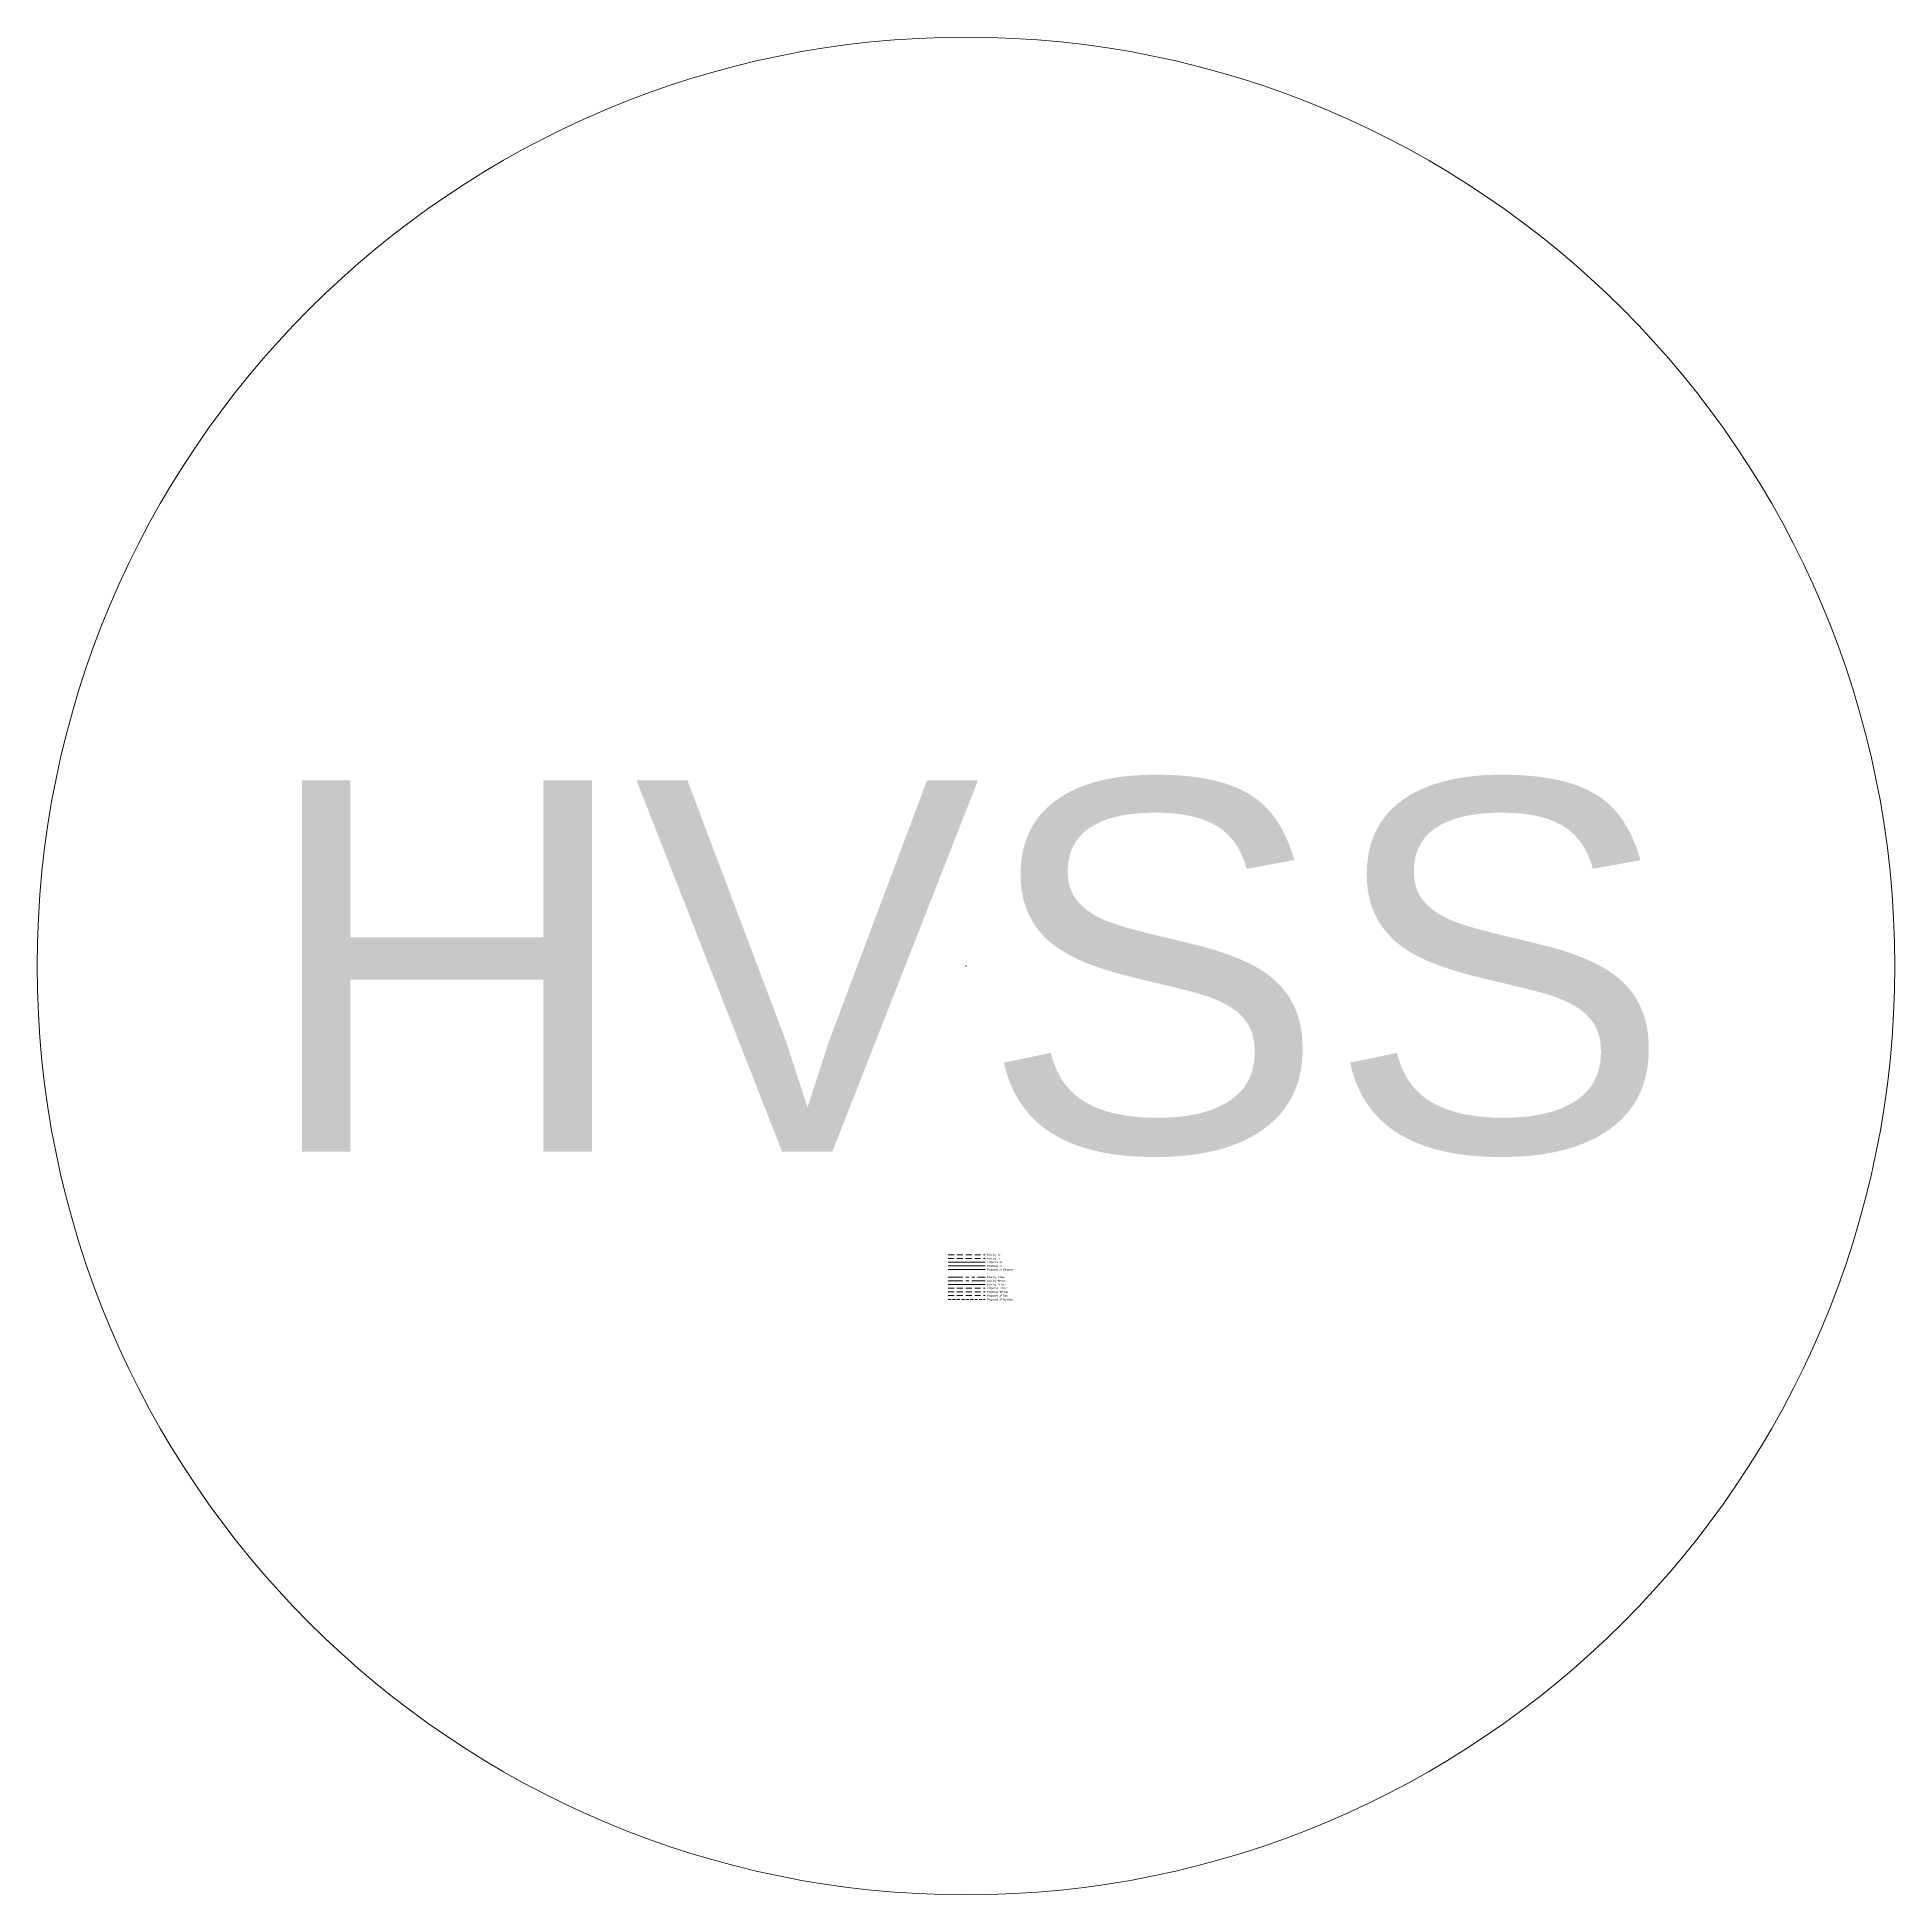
# Model space of a CAD drawing. Header units: millimetres. Extents: x 111502 to 977541, y 8702 to 1044108.
# Drawn here: x 485028 to 486028, y 279302 to 280302 of the extents above; entities that cross this region are included whole.
import ezdxf
from ezdxf.enums import TextEntityAlignment as Align

# ---------------------------------------------------------------- set-up
doc = ezdxf.new("R2010")
doc.units = ezdxf.units.MM
doc.header["$LTSCALE"] = 0.25
for name, pattern in [('CENTER', [50.8, 31.75, -6.35, 6.35, -6.35]), ('DASHED', [19.05, 12.7, -6.35]), ('DASHED2', [9.525, 6.35, -3.175]), ('PHANTOM', [63.5, 31.75, -6.35, 6.35, -6.35, 6.35, -6.35])]:
    doc.linetypes.add(name, pattern=pattern)
for name, color, linetype in [('E HVSS Existing HV', 10, 'DASHED'), ('E HVSS Existing LV', 90, 'DASHED'), ('E HVSS Proposed HV', 10, 'Continuous'), ('E HVSS Proposed LV', 90, 'Continuous'), ('E HVSS Proposed Services LV', 170, 'Continuous'), ('E HVSS Text', 7, 'Continuous'), ('G HVSS Existing IP', 90, 'PHANTOM'), ('G HVSS Existing LP', 10, 'Continuous'), ('G HVSS Existing MP', 170, 'CENTER'), ('G HVSS Proposed IP', 90, 'DASHED'), ('G HVSS Proposed LP', 10, 'DASHED'), ('G HVSS Proposed LP Services', 10, 'DASHED2'), ('G HVSS Proposed MP', 170, 'DASHED'), ('G HVSS Text', 7, 'Continuous')]:
    doc.layers.add(name, color=color, linetype=linetype)
doc.styles.add('Arial', font='arial.ttf')

msp = doc.modelspace()

# ---------------------------------------------------------------- linework, layer by layer
at = {"color": 63, "lineweight": 0, "true_color": 0xbada55}
msp.add_circle((485528, 279802), 500, dxfattribs=at)
msp.add_point((485528, 279802), dxfattribs=at)
at = {"layer": 'E HVSS Existing HV', "lineweight": 0}
msp.add_lwpolyline([(485518.39, 279646.56), (485538.39, 279646.56)], dxfattribs=at)
at = {"layer": 'E HVSS Existing LV', "lineweight": 0}
msp.add_lwpolyline([(485518.39, 279644.56), (485538.39, 279644.56)], dxfattribs=at)
at = {"layer": 'E HVSS Proposed HV', "lineweight": 0}
msp.add_lwpolyline([(485518.39, 279642.56), (485538.39, 279642.56)], dxfattribs=at)
at = {"layer": 'E HVSS Proposed LV', "lineweight": 0}
msp.add_lwpolyline([(485518.39, 279640.56), (485538.39, 279640.56)], dxfattribs=at)
at = {"layer": 'E HVSS Proposed Services LV', "lineweight": 0}
msp.add_lwpolyline([(485518.39, 279638.56), (485538.39, 279638.56)], dxfattribs=at)
at = {"layer": 'G HVSS Existing IP', "lineweight": 0}
msp.add_lwpolyline([(485518.39, 279634.56), (485538.39, 279634.56)], dxfattribs=at)
at = {"layer": 'G HVSS Existing LP', "lineweight": 0}
msp.add_lwpolyline([(485518.39, 279630.56), (485538.39, 279630.56)], dxfattribs=at)
at = {"layer": 'G HVSS Existing MP', "lineweight": 0}
msp.add_lwpolyline([(485518.39, 279632.56), (485538.39, 279632.56)], dxfattribs=at)
at = {"layer": 'G HVSS Proposed IP', "lineweight": 0}
msp.add_lwpolyline([(485518.39, 279628.56), (485538.39, 279628.56)], dxfattribs=at)
at = {"layer": 'G HVSS Proposed LP', "lineweight": 0}
msp.add_lwpolyline([(485518.39, 279624.56), (485538.39, 279624.56)], dxfattribs=at)
at = {"layer": 'G HVSS Proposed LP Services', "lineweight": 0}
msp.add_lwpolyline([(485518.39, 279622.56), (485538.39, 279622.56)], dxfattribs=at)
at = {"layer": 'G HVSS Proposed MP', "lineweight": 0}
msp.add_lwpolyline([(485518.39, 279626.56), (485538.39, 279626.56)], dxfattribs=at)

# ---------------------------------------------------------------- texts
at = {"color": 63, "lineweight": 0, "true_color": 0xbada55, "style": 'Arial'}
msp.add_text('HVSS', height=200, dxfattribs=at).set_placement((485528, 279802), align=Align.MIDDLE_CENTER)
at = {"layer": 'E HVSS Text', "lineweight": 0, "style": 'Arial'}
for s, p in [('Existing HV', (485539.39, 279646.56)), ('Existing LV', (485539.39, 279644.56)), ('Proposed HV', (485539.39, 279642.56)), ('Proposed LV', (485539.39, 279640.56)), ('Proposed LV Services', (485539.39, 279638.56))]:
    msp.add_text(s, height=1, dxfattribs=at).set_placement(p, align=Align.MIDDLE_LEFT)
at = {"layer": 'G HVSS Text', "lineweight": 0, "style": 'Arial'}
for s, p in [('Existing IP Gas', (485539.39, 279634.56)), ('Existing MP Gas', (485539.39, 279632.56)), ('Existing LP Gas', (485539.39, 279630.56)), ('Proposed IP Gas', (485539.39, 279628.56)), ('Proposed MP Gas', (485539.39, 279626.56)), ('Proposed LP Gas', (485539.39, 279624.56)), ('Proposed LP Services', (485539.39, 279622.56))]:
    msp.add_text(s, height=1, dxfattribs=at).set_placement(p, align=Align.MIDDLE_LEFT)

doc.saveas('drawing.dxf')
